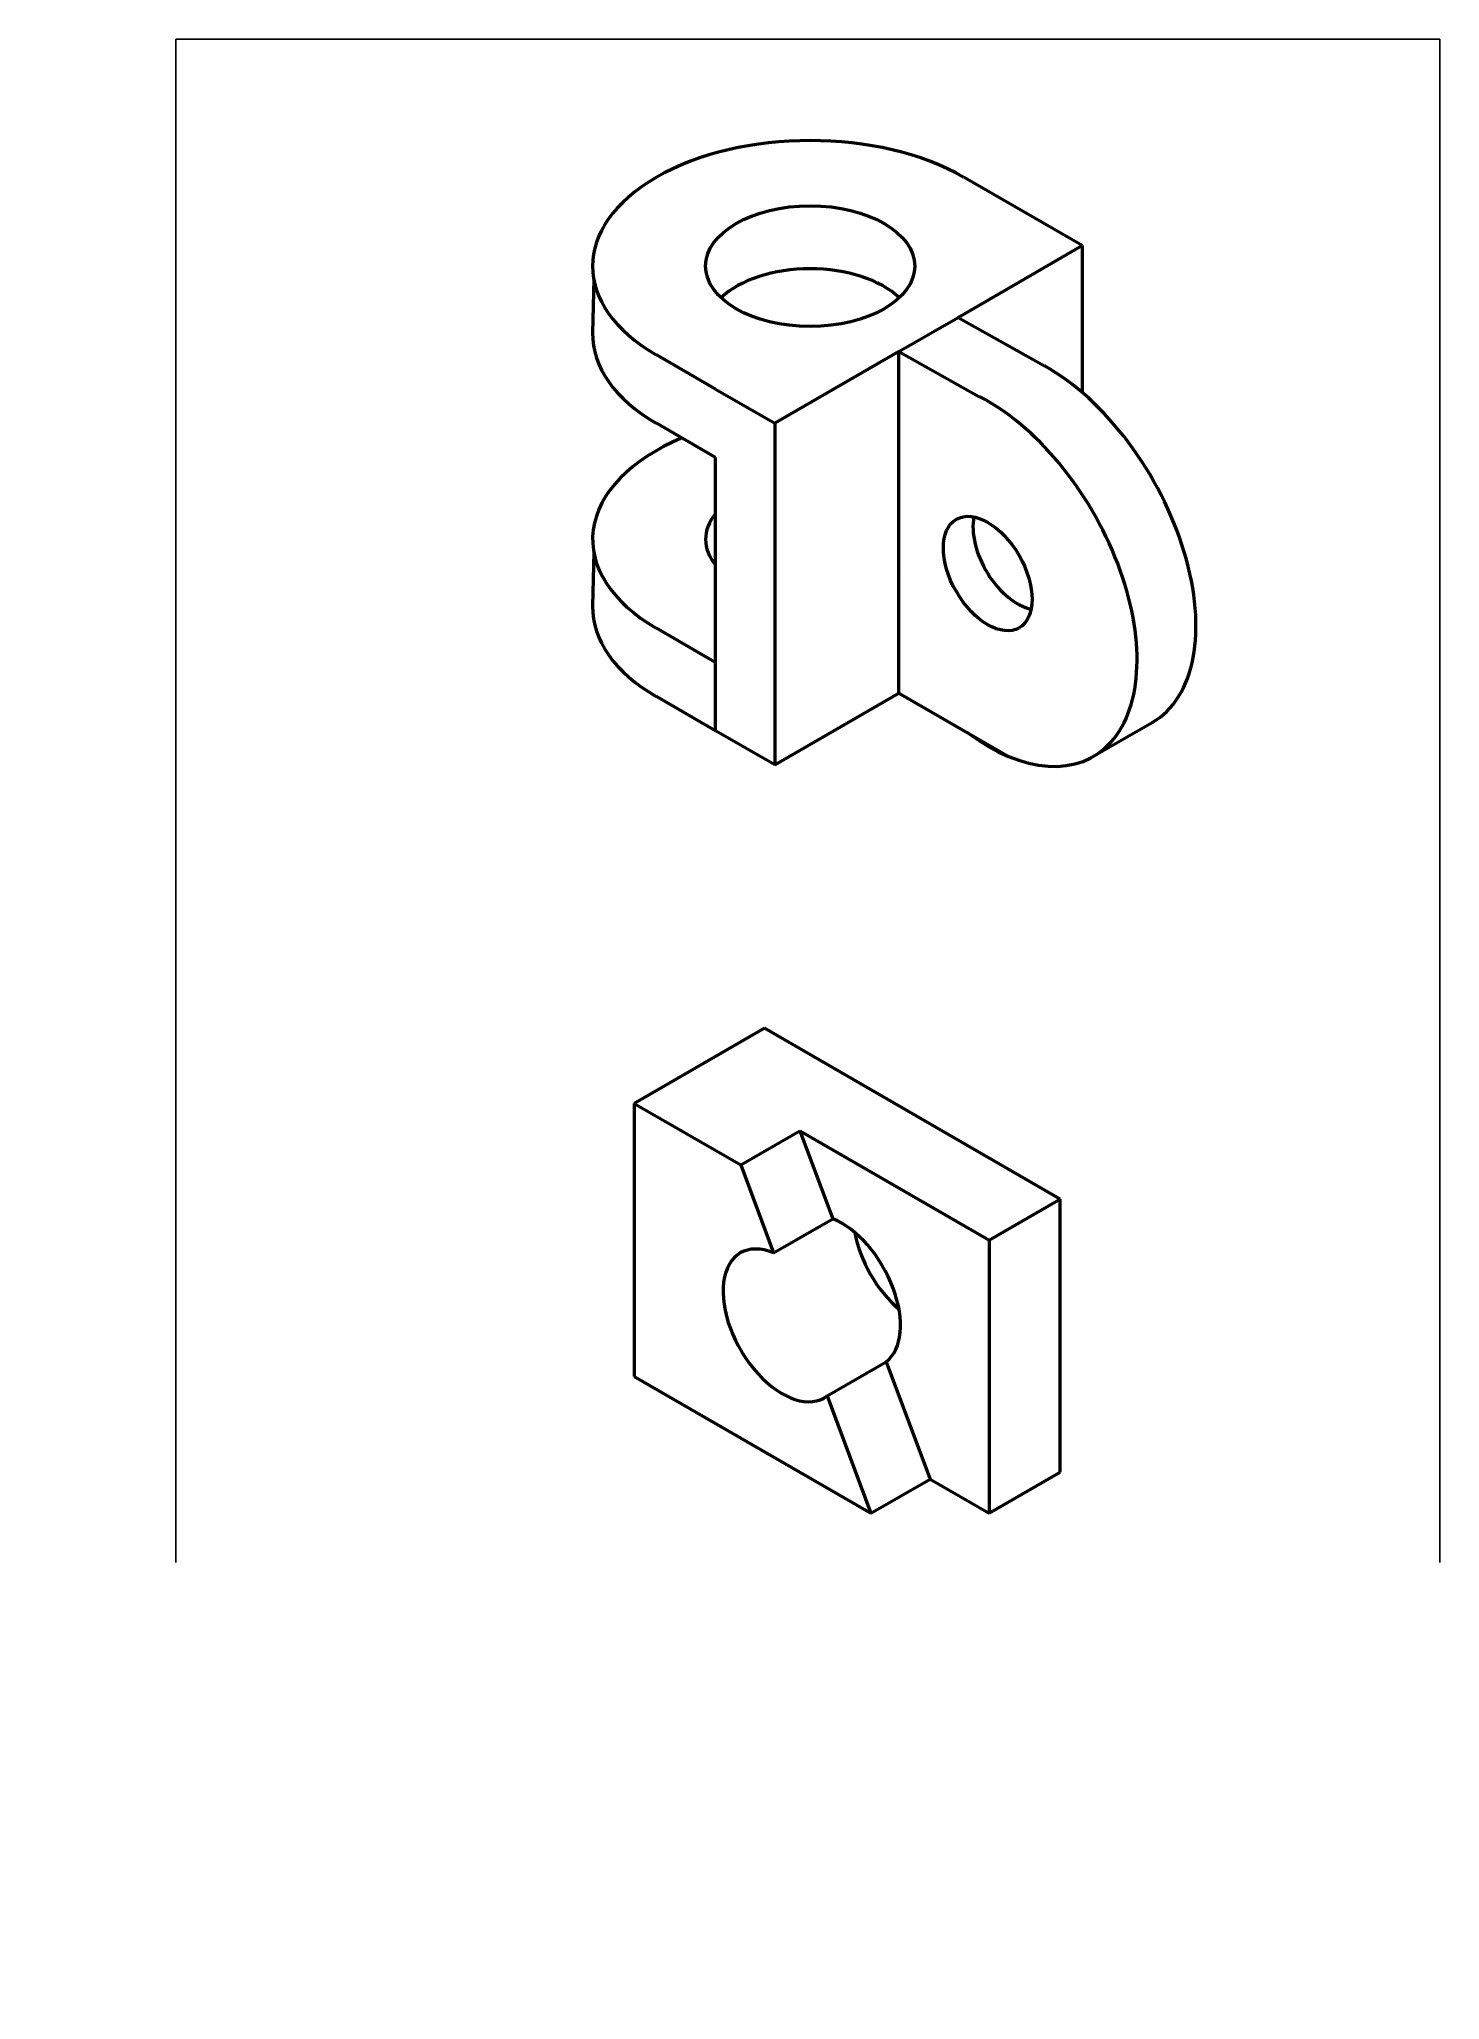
# Model space of a CAD drawing. Header units: millimetres. Extents: x 0 to 205, y 0 to 287.
import ezdxf

# ---------------------------------------------------------------- set-up
doc = ezdxf.new("R2010")
doc.units = ezdxf.units.MM
doc.layers.add('Contorno', color=7, linetype='Continuous', lineweight=50)

msp = doc.modelspace()

# ---------------------------------------------------------------- linework, layer by layer
for p, q in [((20, 287), (205, 287)), ((20, 64), (20, 287)), ((205, 287), (205, 64))]:
    msp.add_line(p, q)
at = {"layer": 'Contorno'}
for p, q in [((152.68, 256.78), (135.36, 266.78)), ((134.5, 246.28), (152.68, 256.78)), ((152.68, 256.78), (152.68, 235.26)), ((81.17, 251.89), (81, 244)), ((125.83, 241.28), (134.5, 246.28)), ((134.5, 246.28), (147.14, 239.19)), ((125.83, 241.28), (107.65, 230.78)), ((125.83, 191.28), (125.83, 241.28)), ((125.83, 241.28), (137.55, 234.72)), ((98.99, 235.78), (90.33, 240.78)), ((98.99, 235.78), (107.65, 230.78)), ((98.99, 225.78), (90.33, 230.78)), ((107.65, 230.78), (107.65, 180.78)), ((98.99, 185.78), (98.99, 225.78)), ((81.17, 211.89), (81, 204)), ((98.99, 195.78), (90.33, 200.78)), ((98.99, 185.78), (98.99, 195.78)), ((98.99, 185.78), (90.33, 190.78)), ((107.65, 180.78), (125.83, 191.28)), ((125.83, 191.28), (141.89, 182.01)), ((153.52, 181.6), (162.88, 186.96)), ((107.65, 180.78), (98.99, 185.78)), ((106.15, 142.22), (87.1, 131.22)), ((149.45, 117.22), (106.15, 142.22)), ((87.1, 131.22), (87.1, 91.22)), ((87.1, 131.22), (102.69, 122.22)), ((102.69, 122.22), (111.35, 127.22)), ((111.35, 127.22), (139.06, 111.22)), ((111.35, 127.22), (116.16, 114.34)), ((102.69, 122.22), (107.5, 109.34)), ((139.06, 111.22), (149.45, 117.22)), ((149.45, 77.22), (149.45, 117.22)), ((107.5, 109.34), (116.16, 114.34)), ((139.06, 111.22), (139.06, 71.22)), ((115.32, 88.41), (123.98, 93.41)), ((123.98, 93.41), (130.4, 76.22)), ((87.1, 91.22), (121.74, 71.22)), ((115.33, 88.38), (114.88, 88.12)), ((115.32, 88.41), (121.74, 71.22)), ((121.74, 71.22), (130.4, 76.22)), ((130.4, 76.22), (139.06, 71.22)), ((139.06, 71.22), (149.45, 77.22))]:
    msp.add_line(p, q, dxfattribs=at)
for centre, major_axis, start_param, end_param in [((112.84, 253.78), (-31.84, 0), 3.926991, 7.068583), ((112.84, 244.55), (-15.31, 0), 3.690908, 5.73387), ((112.84, 243.78), (-31.84, 0), 6.271053, 7.068583), ((147.45, 213.76), (15.46, -26.78), 9.568531, 9.572087), ((147.45, 213.76), (15.46, -26.78), 6.28124, 8.653519), ((138.83, 208.78), (15.46, -26.78), 5.357316, 8.697633), ((112.84, 213.78), (-31.84, 0), 5.343328, 7.068583), ((112.84, 213.78), (-15.31, 0), 5.843996, 6.722375), ((143.16, 211.87), (4.59, -7.95), 3.720862, 5.815257), ((112.84, 204.55), (-15.31, 0), 3.690908, 3.699191), ((112.84, 213.78), (-15.31, 0), 2.583994, 2.592277), ((112.84, 203.78), (-31.84, 0), 6.271053, 7.068583), ((117.41, 103.72), (6.12, -10.61), 6.358721, 8.784133), ((127.8, 109.72), (6.12, -10.61), 4.15479, 5.269988), ((108.75, 98.72), (6.12, -10.61), 2.500947, 6.358721)]:
    msp.add_ellipse(centre, major_axis=major_axis, ratio=0.57735, start_param=start_param, end_param=end_param, dxfattribs=at)
for centre, major_axis in [((112.84, 253.78), (-15.31, 0)), ((138.83, 208.78), (4.59, -7.95))]:
    msp.add_ellipse(centre, major_axis=major_axis, ratio=0.57735, dxfattribs=at)

doc.saveas('drawing.dxf')
